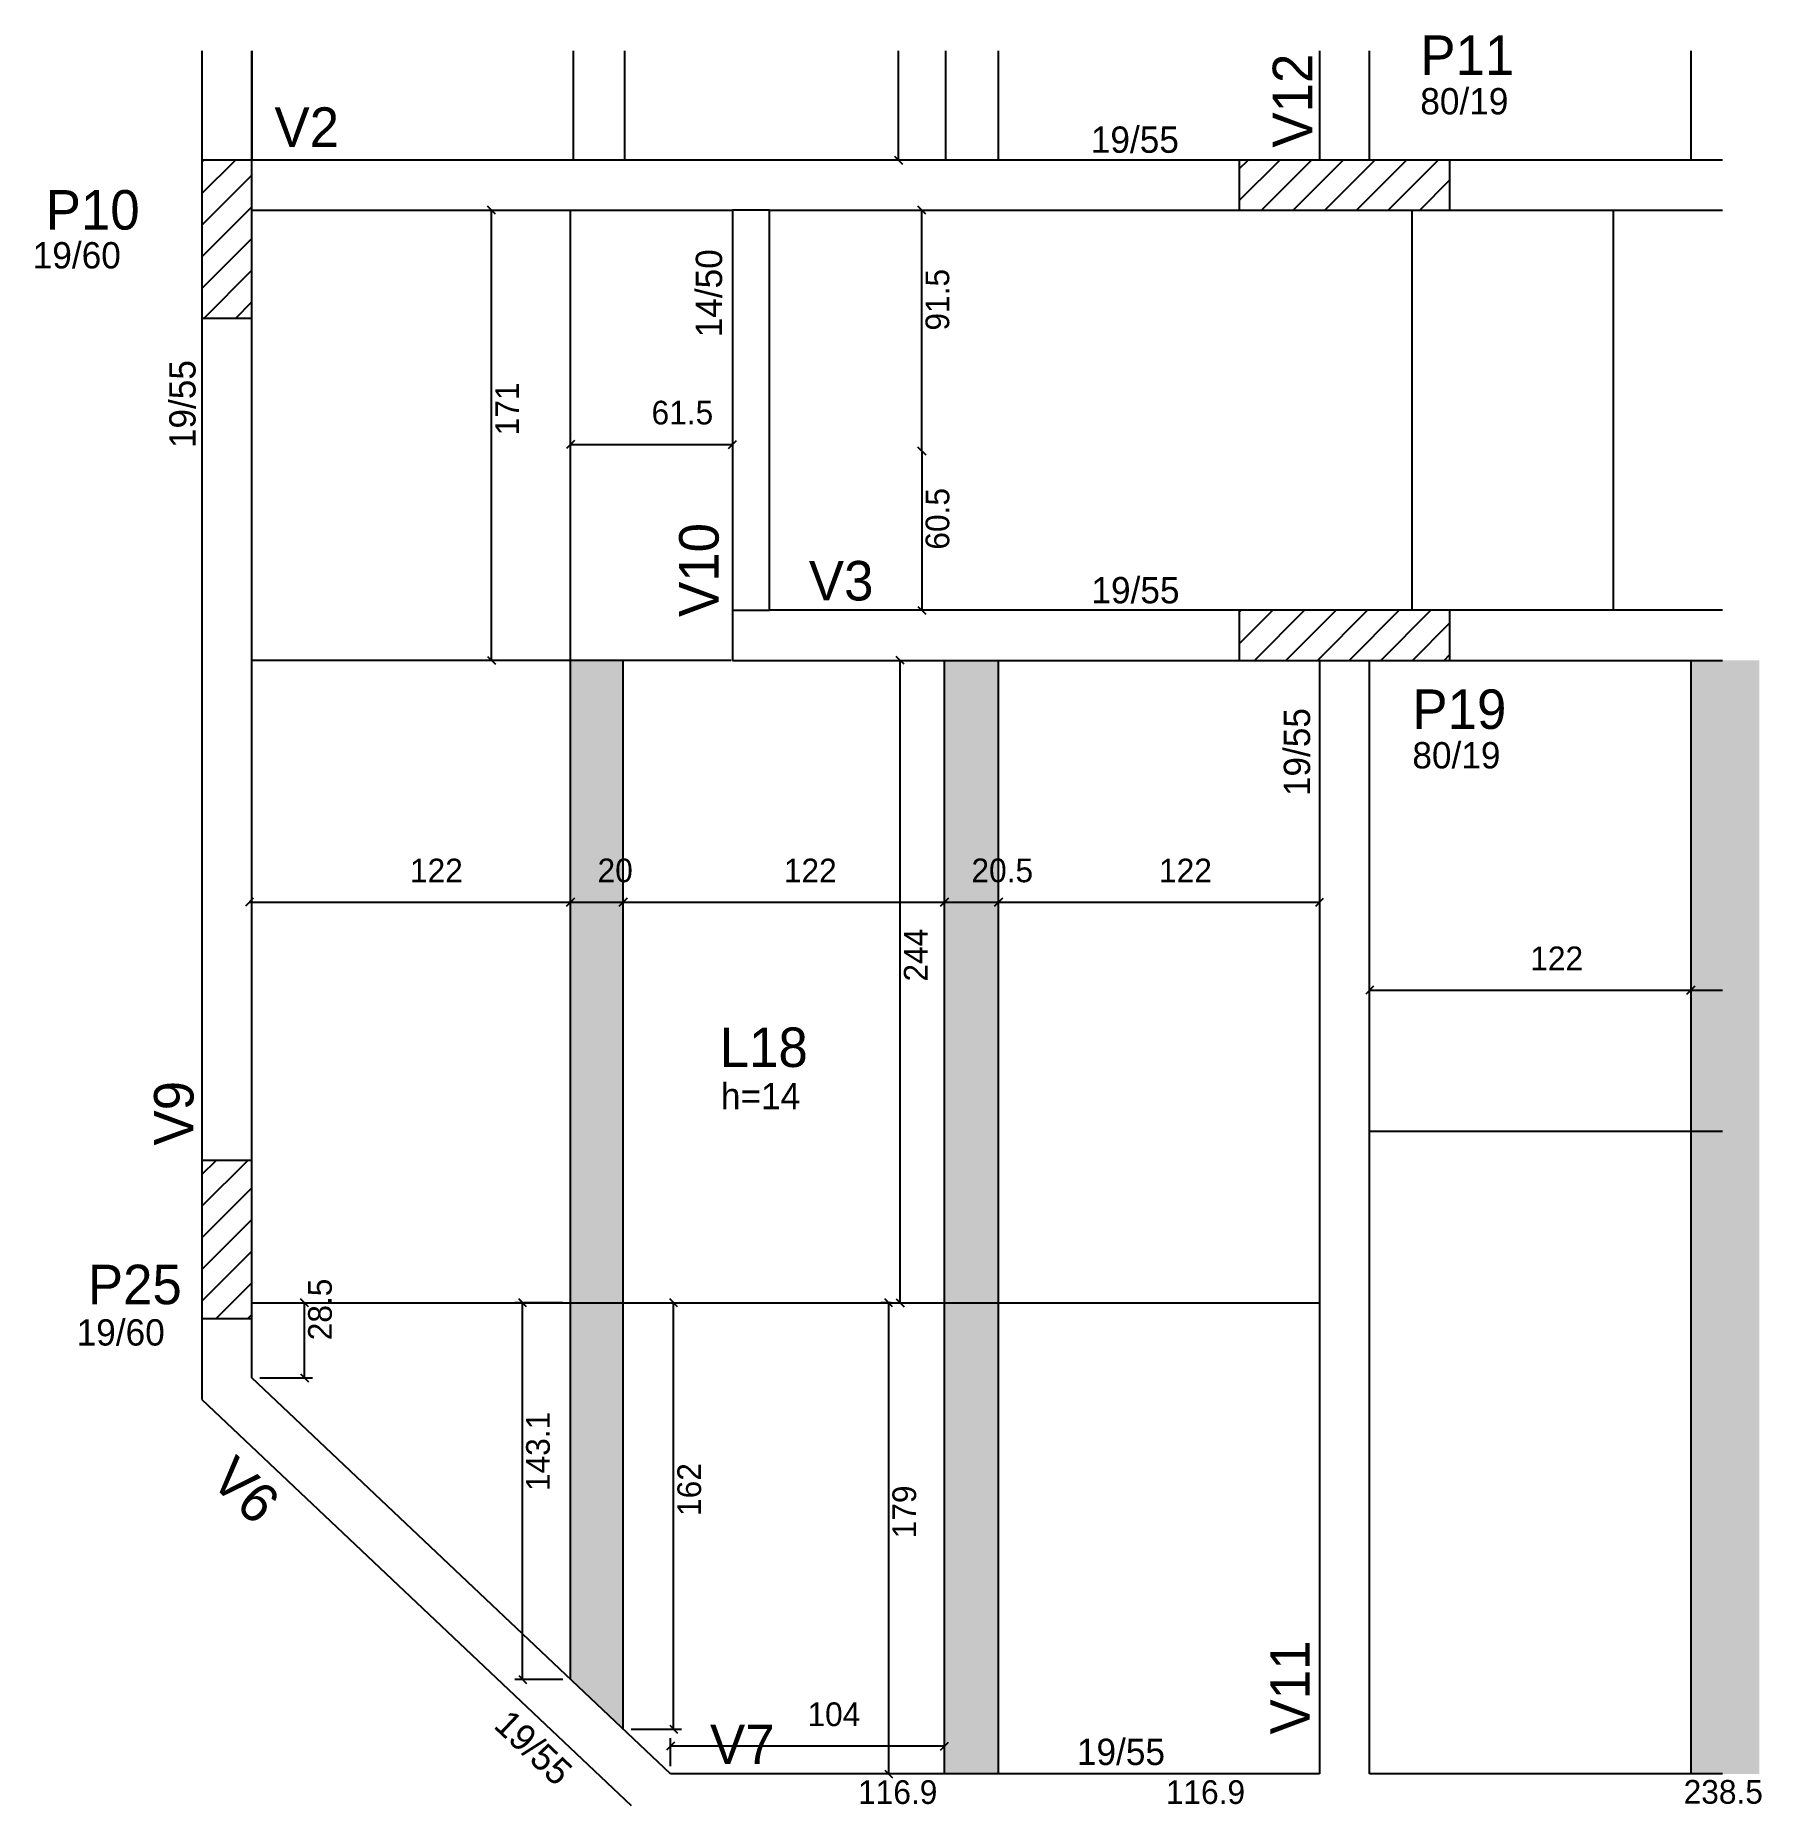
# Model space of a CAD drawing. Header units: metres. Extents: x 3565 to 4220, y 1674 to 2346.
import ezdxf

# ---------------------------------------------------------------- set-up
doc = ezdxf.new("R2010")
doc.units = ezdxf.units.M
for name, color, linetype in [('3', 7, 'Continuous'), ('4', 7, 'Continuous'), ('7', 7, 'Continuous'), ('9', 7, 'Continuous'), ('Hachura', 7, 'Continuous'), ('Painéis', 7, 'Continuous')]:
    doc.layers.add(name, color=color, linetype=linetype)

msp = doc.modelspace()

# ---------------------------------------------------------------- hatches: boundary and pattern name
at = {"layer": '9'}
h = msp.add_hatch(color=7, dxfattribs=at)
h.dxf.hatch_style = 1
h.paths.add_polyline_path([(3647.04, 2221.98), (3647.04, 2009.98), (3647.04, 2221.98), (3647.04, 2221.98)])
at = {"layer": 'Hachura'}
h = msp.add_hatch(color=7, dxfattribs=at)
h.dxf.hatch_style = 1
h.paths.add_polyline_path([(3768.04, 1721.91), (3788.04, 1702.98), (3788.04, 2108.98), (3768.04, 2108.98), (3768.04, 1721.91)])
h = msp.add_hatch(color=7, dxfattribs=at)
h.dxf.hatch_style = 1
h.paths.add_polyline_path([(3910.04, 1685.98), (3930.54, 1685.98), (3930.54, 2108.98), (3910.04, 2108.98), (3910.04, 1685.98)])
h = msp.add_hatch(color=7, dxfattribs=at)
h.dxf.hatch_style = 1
h.paths.add_polyline_path([(4193.55, 1685.98), (4219.55, 1685.98), (4219.55, 2108.98), (4193.55, 2108.98), (4193.55, 1685.98)])

# ---------------------------------------------------------------- linework, layer by layer
at = {"layer": '3', "color": 3, "lineweight": 25}
for p, q in [((3628.04, 2286.27), (3640.74, 2298.98)), ((3628.04, 2298.29), (3628.72, 2298.98)), ((3628.04, 2274.25), (3647.04, 2293.25)), ((4022.04, 2283.59), (4037.43, 2298.98)), ((4022.04, 2295.61), (4025.41, 2298.98)), ((4030.45, 2279.98), (4049.45, 2298.98)), ((4042.47, 2279.98), (4061.47, 2298.98)), ((4054.49, 2279.98), (4073.49, 2298.98)), ((4066.51, 2279.98), (4085.51, 2298.98)), ((4078.53, 2279.98), (4097.53, 2298.98)), ((4090.56, 2279.98), (4102.04, 2291.46)), ((3628.04, 2262.23), (3647.04, 2281.23)), ((3628.04, 2250.21), (3647.04, 2269.21)), ((3628.83, 2238.98), (3647.04, 2257.19)), ((3640.85, 2238.98), (3647.04, 2245.17)), ((4022.04, 2115.3), (4034.72, 2127.98)), ((4022.04, 2127.32), (4022.7, 2127.98)), ((4027.74, 2108.98), (4046.74, 2127.98)), ((4039.76, 2108.98), (4058.76, 2127.98)), ((4051.78, 2108.98), (4070.78, 2127.98)), ((4063.81, 2108.98), (4082.81, 2127.98)), ((4075.83, 2108.98), (4094.83, 2127.98)), ((4087.85, 2108.98), (4102.04, 2123.17)), ((4099.87, 2108.98), (4102.04, 2111.15)), ((3628.04, 1901.61), (3645.41, 1918.98)), ((3628.04, 1913.63), (3633.39, 1918.98)), ((3628.04, 1889.59), (3647.04, 1908.59)), ((3628.04, 1877.57), (3647.04, 1896.57)), ((3628.04, 1865.54), (3647.04, 1884.54)), ((3633.49, 1858.98), (3647.04, 1872.52)), ((3645.51, 1858.98), (3647.04, 1860.5))]:
    msp.add_line(p, q, dxfattribs=at)
for points in [[(3628.04, 2340.5), (3628.04, 2298.98)], [(3647.04, 2298.98), (3647.04, 2340.5)], [(4052.54, 2340.5), (4052.54, 2298.98)], [(4071.54, 2298.98), (4071.54, 2340.5)], [(3836.54, 2298.98), (3647.04, 2298.98)], [(4022.04, 2298.98), (3836.54, 2298.98)], [(4205.55, 2298.98), (4102.04, 2298.98)], [(3647.04, 2279.98), (3829.54, 2279.98)], [(3829.54, 2279.98), (3829.54, 2108.98)], [(3843.54, 2279.98), (3829.54, 2279.98)], [(3843.54, 2279.98), (4022.04, 2279.98)], [(3843.54, 2127.98), (3843.54, 2279.98)], [(4102.04, 2279.98), (4205.55, 2279.98)], [(3628.04, 2238.98), (3628.04, 1918.98)], [(3647.04, 1918.98), (3647.04, 2238.98)], [(3829.54, 2127.98), (3843.54, 2127.98)], [(4022.04, 2127.98), (3843.54, 2127.98)], [(4205.55, 2127.98), (4102.04, 2127.98)], [(3829.54, 2108.98), (4022.04, 2108.98)], [(4052.54, 2108.98), (4052.54, 1685.98)], [(4071.54, 1685.98), (4071.54, 2108.98)], [(4102.04, 2108.98), (4205.55, 2108.98)], [(3628.04, 1858.98), (3628.04, 1828.27)], [(3647.04, 1836.45), (3647.04, 1858.98)], [(3806, 1685.98), (3647.04, 1836.45)], [(3628.04, 1828.27), (3791.04, 1673.98)], [(4052.54, 1685.98), (3806, 1685.98)], [(4205.55, 1685.98), (4071.54, 1685.98)]]:
    msp.add_lwpolyline(points, dxfattribs=at)
at = {"layer": '7', "color": 7, "lineweight": 25}
for points in [[(3647.04, 2298.98), (3628.04, 2298.98)], [(3628.04, 2298.98), (3628.04, 2238.98)], [(3647.04, 2238.98), (3647.04, 2298.98)], [(4102.04, 2298.98), (4022.04, 2298.98)], [(4022.04, 2298.98), (4022.04, 2279.98)], [(4102.04, 2279.98), (4102.04, 2298.98)], [(4022.04, 2279.98), (4102.04, 2279.98)], [(3628.04, 2238.98), (3647.04, 2238.98)], [(4102.04, 2127.98), (4022.04, 2127.98)], [(4022.04, 2127.98), (4022.04, 2108.98)], [(4102.04, 2108.98), (4102.04, 2127.98)], [(4022.04, 2108.98), (4102.04, 2108.98)], [(3647.04, 1918.98), (3628.04, 1918.98)], [(3628.04, 1918.98), (3628.04, 1858.98)], [(3647.04, 1858.98), (3647.04, 1918.98)], [(3628.04, 1858.98), (3647.04, 1858.98)]]:
    msp.add_lwpolyline(points, dxfattribs=at)
at = {"layer": 'Painéis', "color": 200, "lineweight": 25}
for p, q in [((3647.04, 2340.5), (3647.04, 2298.98)), ((3769.04, 2340.5), (3769.04, 2298.98)), ((3788.5, 2340.5), (3788.5, 2298.98)), ((3910.5, 2340.5), (3910.5, 2298.98)), ((3930.5, 2340.5), (3930.5, 2298.98)), ((4193.51, 2340.5), (4193.51, 2299)), ((3768.04, 1721.91), (3768.04, 2279.98)), ((4087.54, 2279.98), (4087.54, 2127.98)), ((4164.04, 2279.98), (4164.04, 2127.98)), ((3829.04, 2108.98), (3647.04, 2108.98)), ((3788.04, 1702.98), (3788.04, 2108.98)), ((3910.04, 1685.98), (3910.04, 2108.98)), ((3930.54, 1685.98), (3930.54, 2108.98)), ((4193.55, 2108.98), (4193.55, 1685.98)), ((4205.55, 1929.98), (4071.45, 1929.98)), ((3647.04, 1864.98), (4052.54, 1864.98))]:
    msp.add_line(p, q, dxfattribs=at)
at = {"layer": 'Painéis', "color": 4, "lineweight": 25}
for p, q in [((3892.57, 2298.98), (3892.57, 2340.5)), ((3738.04, 2108.98), (3738.04, 2279.98)), ((3901.48, 2188.48), (3901.48, 2279.98)), ((3768.04, 2190.99), (3829.54, 2190.99)), ((3901.48, 2188.48), (3901.48, 2127.98)), ((3893.2, 1864.98), (3893.2, 2108.98)), ((3646.04, 2017.1), (3768.04, 2017.1)), ((3768.04, 2017.1), (3788.04, 2017.1)), ((3788.04, 2017.1), (3910.04, 2017.1)), ((3910.04, 2017.1), (3930.55, 2017.1)), ((3930.55, 2017.1), (4052.54, 2017.1)), ((4071.54, 1983.73), (4193.55, 1983.73)), ((4193.55, 1983.73), (4205.55, 1983.73)), ((3650.04, 1864.98), (3669.96, 1864.98)), ((3666.96, 1836.45), (3666.96, 1864.98)), ((3765.04, 1864.98), (3746.84, 1864.98)), ((3749.84, 1721.91), (3749.84, 1864.98)), ((3791.04, 1864.98), (3810.19, 1864.98)), ((3807.19, 1702.98), (3807.19, 1864.98)), ((3889.84, 1864.98), (3885.87, 1864.98)), ((3888.87, 1685.98), (3888.87, 1864.98)), ((3650.04, 1836.45), (3669.96, 1836.45)), ((3765.04, 1721.91), (3746.84, 1721.91)), ((3791.04, 1702.98), (3810.19, 1702.98)), ((3806, 1688.98), (3806, 1699.59)), ((3910.04, 1696.59), (3806, 1696.59)), ((3910.04, 1688.98), (3910.04, 1699.59)), ((3894.17, 1685.98), (3885.87, 1685.98))]:
    msp.add_line(p, q, dxfattribs=at)
at = {"layer": 'Painéis', "color": 0, "lineweight": 25}
for p, q in [((3891.07, 2300.48), (3894.07, 2297.48)), ((3739.54, 2278.48), (3736.54, 2281.48)), ((3902.98, 2278.48), (3899.98, 2281.48)), ((3769.54, 2192.49), (3766.54, 2189.49)), ((3828.04, 2189.49), (3831.04, 2192.49)), ((3899.98, 2189.98), (3902.98, 2186.98)), ((3902.98, 2186.98), (3899.98, 2189.98)), ((3899.98, 2129.48), (3902.98, 2126.48)), ((3736.54, 2110.48), (3739.54, 2107.48)), ((3894.7, 2107.48), (3891.7, 2110.48)), ((3647.54, 2018.6), (3644.54, 2015.6)), ((3766.54, 2015.6), (3769.54, 2018.6)), ((3769.54, 2018.6), (3766.54, 2015.6)), ((3786.54, 2015.6), (3789.54, 2018.6)), ((3789.54, 2018.6), (3786.54, 2015.6)), ((3908.54, 2015.6), (3911.54, 2018.6)), ((3911.54, 2018.6), (3908.54, 2015.6)), ((3929.05, 2015.6), (3932.05, 2018.6)), ((3932.05, 2018.6), (3929.05, 2015.6)), ((4051.04, 2015.6), (4054.04, 2018.6)), ((4073.04, 1985.23), (4070.04, 1982.23)), ((4192.05, 1982.23), (4195.05, 1985.23)), ((4195.05, 1985.23), (4192.05, 1982.23)), ((3668.46, 1863.48), (3665.46, 1866.48)), ((3751.34, 1863.48), (3748.34, 1866.48)), ((3808.69, 1863.48), (3805.69, 1866.48)), ((3890.37, 1863.48), (3887.37, 1866.48)), ((3891.7, 1866.48), (3894.7, 1863.48)), ((3665.46, 1837.95), (3668.46, 1834.95)), ((3748.34, 1723.41), (3751.34, 1720.41)), ((3805.69, 1704.48), (3808.69, 1701.48)), ((3807.5, 1698.09), (3804.5, 1695.09)), ((3908.54, 1695.09), (3911.54, 1698.09)), ((3887.37, 1687.48), (3890.37, 1684.48))]:
    msp.add_line(p, q, dxfattribs=at)

# ---------------------------------------------------------------- texts
at = {"layer": '3', "color": 3, "lineweight": 25}
for s, p in [('80/19', (4090.77, 2316.35)), ('19/55', (3965.63, 2301.76)), ('19/60', (3563.76, 2257.84)), ('19/55', (3965.87, 2130.63)), ('80/19', (4087.77, 2067.93)), ('h=14', (3825.14, 1938.48)), ('19/60', (3580.44, 1848.71)), ('19/55', (3960.35, 1689.39))]:
    msp.add_text(s, height=10, dxfattribs=at).set_placement(p)
for s, rotation, p in [('14/50', 90, (3825.58, 2231.67)), ('19/55', 90, (3625.61, 2189.57)), ('19/55', 90, (4048.92, 2057.39)), ('19/55', 316.572, (3738.38, 1703.91))]:
    msp.add_text(s, height=10, rotation=rotation, dxfattribs=at).set_placement(p)
at = {"layer": '4', "color": 4, "lineweight": 25}
for s, p in [('P11', (4090.77, 2331.35)), ('V2', (3655.57, 2304.02)), ('P10', (3568.69, 2272.6)), ('V3', (3858.54, 2131.73)), ('P19', (4087.77, 2082.93)), ('L18', (3824.67, 1954.52)), ('P25', (3584.7, 1864.42)), ('V7', (3821, 1689.73))]:
    msp.add_text(s, height=15, dxfattribs=at).set_placement(p)
for s, rotation, p in [('V12', 90, (4049.72, 2303.73)), ('V10', 90, (3824.28, 2125.45)), ('V9', 90, (3624.82, 1924.68)), ('V6', 316.57243, (3630.57, 1796.81)), ('V11', 90, (4048.79, 1700.98))]:
    msp.add_text(s, height=15, rotation=rotation, dxfattribs=at).set_placement(p)
at = {"layer": 'Painéis', "color": 240, "lineweight": 25}
for s, p in [('91.5', (3911.85, 2234.23)), ('171', (3748.47, 2194.48)), ('60.5', (3911.88, 2151.02)), ('244', (3903.63, 1986.98)), ('28.5', (3677.35, 1850.71)), ('143.1', (3760.15, 1793.44)), ('162', (3817.6, 1783.98)), ('179', (3899.27, 1775.48))]:
    msp.add_text(s, height=9, rotation=90, dxfattribs=at).set_placement(p)
for s, p in [('61.5', (3798.79, 2198.59)), ('122', (3707.04, 2024.65)), ('20', (3778.29, 2024.69)), ('122', (3849.04, 2024.65)), ('20.5', (3920.29, 2024.7)), ('122', (3991.54, 2024.65)), ('122', (4132.54, 1991.28)), ('104', (3858.02, 1704.18)), ('116.9', (3877.24, 1674.6)), ('116.9', (3994.11, 1674.6)), ('238.5', (4190.79, 1674.69))]:
    msp.add_text(s, height=9, dxfattribs=at).set_placement(p)

doc.saveas('drawing.dxf')
